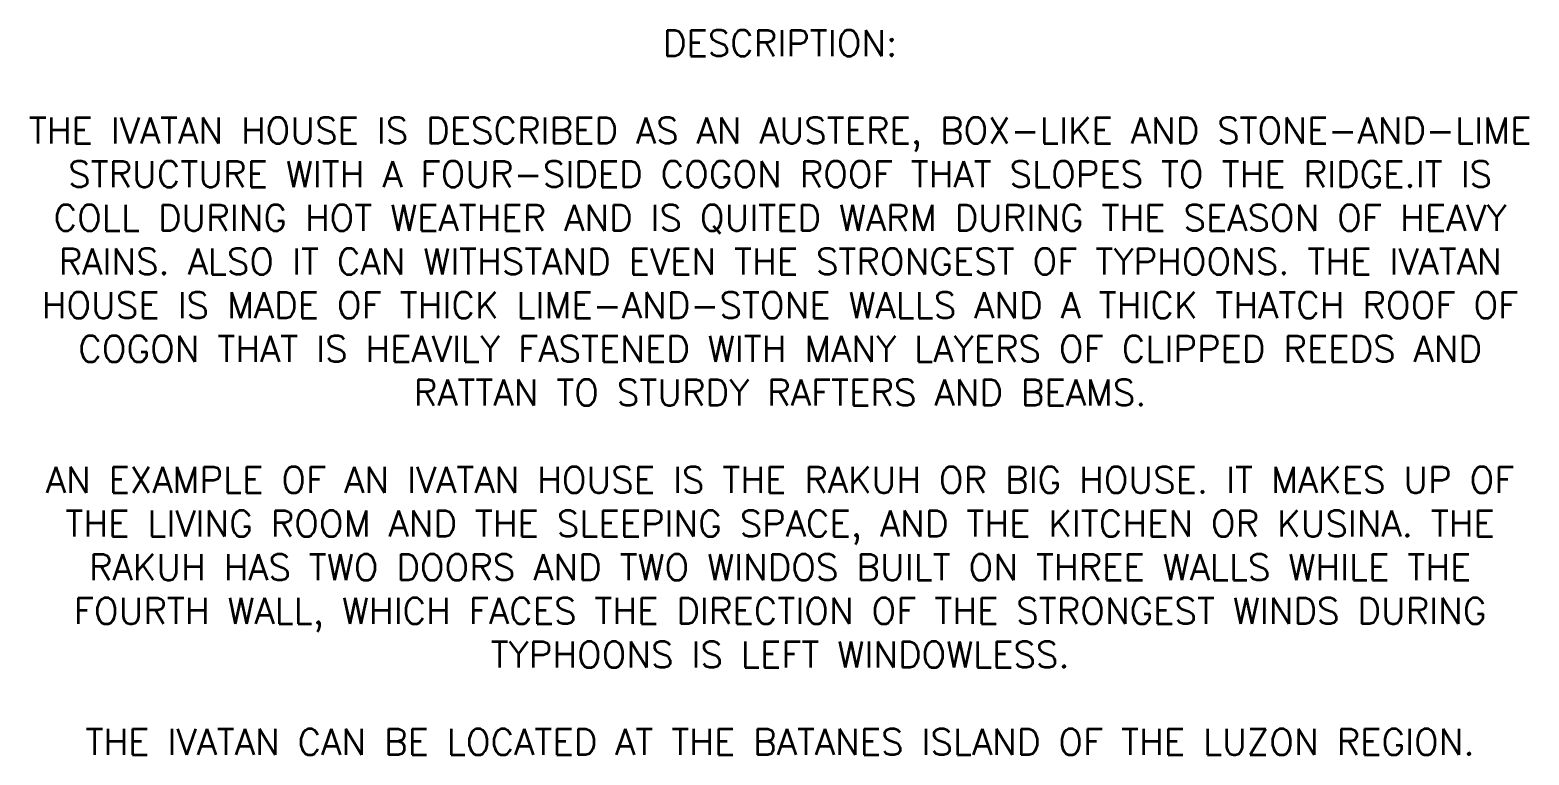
# Model space of a CAD drawing. Header units: millimetres. Extents: x -251401 to 377140, y -30451 to 275830.
# Drawn here: x -51731 to -23103, y 54453 to 68289 of the extents above; entities that cross this region are included whole.
import ezdxf

# ---------------------------------------------------------------- set-up
doc = ezdxf.new("R2010")
doc.units = ezdxf.units.MM
doc.layers.add('S2', color=2, linetype='Continuous')
doc.styles.add('LEROY', font='simplex.shx')

msp = doc.modelspace()

# ---------------------------------------------------------------- texts
at = {"layer": 'S2', "ltscale": 0.2, "insert": (-37406.161, 61371.333), "char_height": 500, "attachment_point": 5, "style": 'LEROY'}
msp.add_mtext_dynamic_manual_height_columns('\\pt23500,24000,26000;DESCRIPTION: \\P\\PTHE IVATAN HOUSE IS DESCRIBED AS AN AUSTERE, BOX-LIKE AND STONE-AND-LIME \\PSTRUCTURE WITH A FOUR-SIDED COGON ROOF THAT SLOPES TO THE RIDGE.IT IS \\PCOLL DURING HOT WEATHER AND IS QUITED WARM DURING THE SEASON OF HEAVY \\PRAINS. ALSO IT CAN WITHSTAND EVEN THE STRONGEST OF TYPHOONS. THE IVATAN \\PHOUSE IS MADE OF THICK LIME-AND-STONE WALLS AND A THICK THATCH ROOF OF \\PCOGON THAT IS HEAVILY FASTENED WITH MANY LAYERS OF CLIPPED REEDS AND \\PRATTAN TO STURDY RAFTERS AND BEAMS. \\P\\PAN EXAMPLE OF AN IVATAN HOUSE IS THE RAKUH OR BIG HOUSE. IT MAKES UP OF \\PTHE LIVING ROOM AND THE SLEEPING SPACE, AND THE KITCHEN OR KUSINA. THE \\PRAKUH HAS TWO DOORS AND TWO WINDOS BUILT ON THREE WALLS WHILE THE \\PFOURTH WALL, WHICH FACES THE DIRECTION OF THE STRONGEST WINDS DURING \\PTYPHOONS IS LEFT WINDOWLESS.\\P\\PTHE IVATAN CAN BE LOCATED AT THE BATANES ISLAND OF THE LUZON REGION.  \\P', width=33780.6763, gutter_width=1, heights=[0], dxfattribs=at)

doc.saveas('drawing.dxf')
